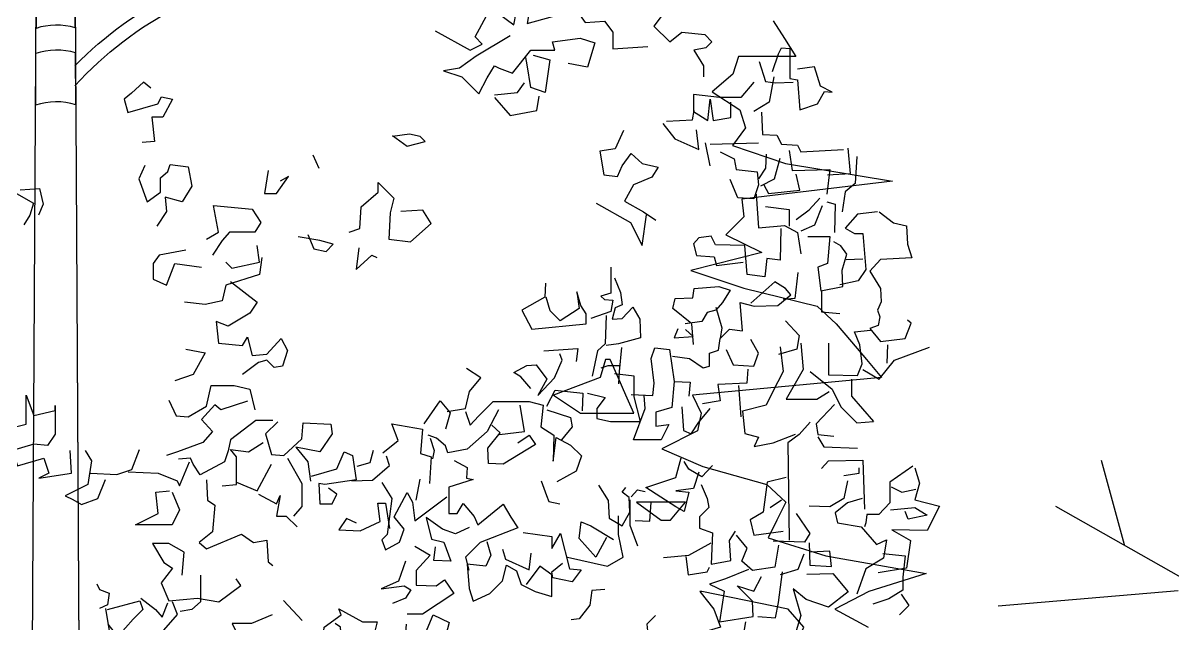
# Model space of a CAD drawing. Extents: x -1568 to -728, y -1287 to -990.
# Drawn here: x -1274.41 to -1262.05, y -1085.22 to -1078.76 of the extents above; entities that cross this region are included whole.
import ezdxf

# ---------------------------------------------------------------- set-up
doc = ezdxf.new("R2010")
doc.units = 0
doc.header["$LTSCALE"] = 5
doc.layers.get('0').update_dxf_attribs({"linetype": 'CONTINUOUS'})
for name, color, linetype in [('乔木', 3, 'CONTINUOUS'), ('尺寸标注', 2, 'CONTINUOUS'), ('灯杆', 4, 'CONTINUOUS')]:
    doc.layers.add(name, color=color, linetype=linetype)
doc.layers.add('标注', color=4, linetype='CONTINUOUS', lineweight=15)

# ---------------------------------------------------------------- blocks, each defined once
blk = doc.blocks.new('A$C3E764F27')
at = {"color": 0}
for p, q in [((3.2781, 4.1324), (3.2515, 4.0907)), ((3.2515, 4.0907), (3.2249, 4.0489)), ((3.2249, 4.0489), (3.3594, 4.0489)), ((3.3594, 4.0489), (3.3721, 4.0072)), ((3.3721, 4.0072), (3.4208, 3.9655)), ((3.4208, 3.9655), (3.3564, 3.9237)), ((3.3564, 3.9237), (3.3431, 3.882)), ((3.3431, 3.882), (3.3734, 3.8403)), ((3.3734, 3.8403), (3.249, 3.7985)), ((3.249, 3.7985), (2.999, 3.7568)), ((2.999, 3.7568), (3.3514, 3.7151)), ((3.3514, 3.7151), (3.3468, 3.6733)), ((3.3468, 3.6733), (3.3886, 3.6316)), ((3.3886, 3.6316), (3.3045, 3.5899)), ((3.3045, 3.5899), (3.4711, 3.5481)), ((3.4711, 3.5481), (3.3467, 3.5064)), ((3.3467, 3.5064), (3.1753, 3.4647)), ((3.1753, 3.4647), (3.1305, 3.4229)), ((3.1305, 3.4229), (3.095, 3.3812)), ((3.095, 3.3812), (3.0596, 3.3395)), ((3.0596, 3.3395), (3.0241, 3.2977)), ((3.0241, 3.2977), (3.4665, 3.256)), ((3.4665, 3.256), (3.4469, 3.2143)), ((3.4469, 3.2143), (3.4552, 3.1725)), ((3.4552, 3.1725), (3.5385, 3.1308)), ((3.5385, 3.1308), (3.443, 3.0891)), ((2.4555, 2.9059), (2.5093, 3.1031)), ((3.443, 3.0891), (3.2927, 3.0473)), ((3.2927, 3.0473), (3.2482, 3.0056)), ((2.2044, 2.7623), (2.6168, 2.9955)), ((3.2482, 3.0056), (3.2691, 2.9639)), ((3.2691, 2.9639), (3.29, 2.9221)), ((3.29, 2.9221), (3.1544, 2.8804)), ((3.1544, 2.8804), (2.9196, 2.8387)), ((2.9196, 2.8387), (3.0542, 2.7969)), ((2.3299, 2.7981), (2.7513, 2.7623)), ((3.0542, 2.7969), (3.1336, 2.7552)), ((3.1336, 2.7552), (3.056, 2.7135))]:
    blk.add_line(p, q, dxfattribs=at)
for points in [[(3.6593, 3.3395), (3.6702, 3.3395), (3.6826, 3.2977), (3.7918, 3.256), (3.7291, 3.2143), (3.6044, 3.2143), (3.6227, 3.256), (3.641, 3.2977)], [(3.283, 2.63), (3.2478, 2.63), (3.2269, 2.6717), (3.206, 2.7135), (3.243, 2.7552), (3.4448, 2.7969), (3.4496, 2.7969), (3.417, 2.7552), (3.4015, 2.7135), (3.5407, 2.6717)]]:
    blk.add_lwpolyline(points, close=True, dxfattribs=at)
blk.add_lwpolyline([(3.4829, 3.0056), (3.5978, 3.0056), (3.5399, 2.9639), (3.5186, 2.9639), (3.4829, 3.0056)], dxfattribs=at)
blk = doc.blocks.new('A$C7F962729')
at = {"color": 0, "xscale": 0.6433862224851765, "yscale": 0.6433862224851765, "zscale": 0.6433862224851765}
blk.add_blockref('A$C3E764F27', (0, 0), dxfattribs=at)
blk = doc.blocks.new('乔木02')
at = {"color": 94}
for points in [[(1730.3, 5662.7), (1734.3, 5579.4), (1710.4, 5547.6), (1762.1, 5496), (1801.8, 5527.7), (1877.3, 5519.8), (1901.1, 5496), (1881.3, 5476.1), (1841.5, 5468.2), (1873.3, 5416.6), (1873.3, 5380.8)], [(2099.6, 5398.2), (2119.7, 5456.2), (2129.8, 5476.3), (2157.5, 5473.8), (2157.5, 5375.6), (2182.7, 5370.5), (2190.3, 5272.3), (2248.2, 5292.5), (2270.9, 5332.8), (2296.1, 5330.2), (2258.3, 5350.4), (2238.2, 5413.3), (2182.7, 5405.8)], [(2056.7, 5431), (2076.9, 5365.5), (2109.6, 5360.5), (2167.6, 5363)], [(2104.6, 5380.6), (2089.5, 5297.5), (2039.1, 5267.3)], [(2039.1, 5363), (1996.2, 5312.6), (1925.7, 5312.6), (1840, 5322.7), (1840, 5267.3), (1887.9, 5237.1), (1895.4, 5307.6), (1905.5, 5237.1), (1963.5, 5247.1), (1963.5, 5297.5)], [(1751.8, 5234.5), (1837.5, 5239.6), (1842.5, 5269.8)], [(2064.3, 5264.8), (2066.8, 5191.7), (2114.7, 5189.2), (2129.8, 5159), (2182.7, 5156.5), (2192.8, 5133.8), (2333.9, 5141.4)], [(851.1, 5188.2), (898.8, 5152.5), (958.4, 5168.4), (942.5, 5184.3), (906.7, 5192.2), (851.1, 5184.3)], [(588.9, 5124.7), (608.8, 5081)], [(36.6, 5089), (16.8, 5045.3), (44.6, 4969.9), (88.3, 5001.6), (88.3, 5049.3), (112.1, 5069.1), (120.1, 5092.9), (179.7, 5085), (191.6, 5021.5), (159.8, 4969.9), (104.2, 4985.7), (108.2, 4938.1), (76.4, 4890.5)], [(441.9, 5073.1), (430, 4997.7), (469.7, 4997.7), (509.4, 5053.2), (481.6, 5037.4)], [(708.1, 4870.6), (743.8, 4882.5), (747.8, 4954), (803.4, 5001.6), (803.4, 5033.4), (855.1, 4981.8), (843.2, 4934.1), (839.2, 4846.8), (910.7, 4838.8), (978.3, 4898.4), (950.4, 4942.1), (878.9, 4938.1)], [(-372.6, 5009.6), (-309, 5013.5), (-297.1, 4961.9), (-313, 4926.2)], [(2127.3, 4882), (2124.8, 4778.7), (2081.9, 4783.7), (2074.4, 4723.3), (2016.4, 4730.9), (2008.8, 4826.6), (1913.1, 4829.1), (1898, 4856.8), (1857.6, 4851.7), (1840, 4831.6), (1850.1, 4793.8), (1908, 4788.8), (1915.6, 4761.1), (2003.8, 4771.2)], [(171.7, 4811), (84.3, 4795.2), (64.5, 4767.4), (64.5, 4715.8), (108.2, 4695.9), (136, 4767.4), (223.4, 4755.5)], [(302.8, 4771.3), (322.7, 4751.5), (414.1, 4771.3), (406.1, 4826.9)], [(422, 4787.2), (414.1, 4731.6), (302.8, 4695.9), (290.9, 4644.3), (235.3, 4632.4), (167.8, 4640.3)], [(1354, 4702.4), (1351.5, 4657), (1275.9, 4614.2), (1308.6, 4551.3), (1487.5, 4568.9), (1487.5, 4601.6), (1469.9, 4629.3), (1457.3, 4674.7), (1464.9, 4619.3), (1401.9, 4579), (1369.1, 4611.7), (1356.5, 4657)], [(1789.3, 4553.2), (1776.7, 4523), (1839.7, 4528), (1814.5, 4550.7)], [(171.7, 4485.5), (235.3, 4473.6), (195.6, 4402.1), (136, 4382.2)], [(2018.6, 4419.7), (2016.1, 4374.4), (1920.4, 4369.4), (1927.9, 4316.5), (1870, 4306.4)], [(116.1, 4318.7), (139.9, 4267.1), (179.7, 4263.1), (239.3, 4298.9), (255.2, 4366.4), (330.7, 4366.4), (382.3, 4354.4), (398.2, 4286.9)], [(-468.4, 4264), (-418.8, 4222.7), (-352.8, 4239.2), (-352.8, 4334.2), (-328, 4268.1), (-257.8, 4284.6), (-257.8, 4301.1), (-257.8, 4206.2), (-282.5, 4169.1), (-328, 4173.2), (-398.2, 4152.5), (-381.7, 4103), (-294.9, 4127.8), (-278.4, 4078.3), (-311.5, 4061.7), (-204.1, 4078.3), (-208.2, 4152.5)], [(1053.5, 4120.1), (1096.3, 4097.4), (1093.8, 4062.1), (1116.5, 4057.1), (1035.8, 4031.9), (1035.8, 3946.3), (1063.6, 3946.3), (1083.7, 3979), (1119, 3936.2), (1131.6, 3908.5), (1214.8, 3976.5), (1240, 3933.7), (1262.6, 3898.4), (1139.2, 3850.6), (1091.3, 3802.7), (1101.4, 3759.9)], [(-18.2, 4082.4), (80.9, 4078.3), (142.9, 4053.5), (151.1, 4037), (184.2, 4115.4)], [(1340, 4053.2), (1357.7, 4005.3), (1365.2, 3985.2), (1400.5, 3977.6)], [(126.4, 4016.3), (151.1, 3958.5), (126.4, 3909), (6.6, 3909), (80.9, 3946.2), (72.7, 4016.3), (118.1, 4020.5)], [(1103.2, 3899.6), (1057.8, 3879.4), (1015, 3894.5), (962, 3932.3), (979.7, 3861.8), (1020, 3851.7), (1042.7, 3788.8), (987.2, 3791.3), (992.3, 3836.6)], [(220, 3743.7), (220, 3655.4), (191.6, 3630.2), (153.7, 3623.8)], [(-120.9, 3715.3), (-111.5, 3696.4), (-79.9, 3683.8), (-86.2, 3645.9), (-111.5, 3633.3)], [(24.3, 3668), (71.6, 3630.2), (93.7, 3604.9), (112.7, 3652.2)], [(-92.5, 3633.3), (-79.9, 3560.8), (-95.7, 3516.6), (-143, 3513.4)], [(-86.2, 3630.2), (21.1, 3658.5), (30.6, 3630.2), (-1, 3598.6), (-51.5, 3541.8), (-83, 3582.8)], [(-45.2, 3535.5), (46.4, 3516.6), (49.5, 3545), (84.3, 3545), (144.2, 3614.4), (128.4, 3655.4)], [(493.3, 3660.3), (553.8, 3594.8)], [(455.5, 3612.5), (387.5, 3584.8), (324.5, 3584.8), (347.2, 3536.9), (435.4, 3491.6), (420.2, 3411), (372.4, 3416), (354.7, 3456.3)], [(1716, 3610.9), (1687, 3581.9), (1690.2, 3549.7), (1719.3, 3536.8), (1790.2, 3533.6), (1787, 3472.4), (1735.4, 3430.5), (1819.2, 3391.8), (1857.9, 3424), (1874, 3430.5), (1899.8, 3366), (1890.2, 3343.5), (1774.1, 3346.7), (1738.6, 3311.2), (1745.1, 3237.1), (1816, 3250), (1861.1, 3298.4), (1867.6, 3320.9)], [(2011.4, 3590.3), (1998.8, 3519.8), (1938.3, 3517.2), (1945.9, 3459.3), (2031.6, 3459.3), (2036.6, 3512.2), (2097.1, 3532.3), (2137.4, 3524.8)]]:
    blk.add_lwpolyline(points, dxfattribs=at)
at = {"color": 106}
for points in [[(991.3, 5531.7), (1106.5, 5468.2), (1146.3, 5488), (1122.4, 5511.9), (1174.1, 5607.2), (1249.6, 5551.6), (1257.5, 5591.3), (1301.2, 5599.2), (1293.3, 5555.5), (1376.7, 5579.4), (1432.3, 5631), (1484, 5559.5), (1547.5, 5563.5), (1575.3, 5527.7), (1575.3, 5472.2), (1690.6, 5480.1)], [(1237.6, 5515.8), (1126.4, 5448.3), (1070.8, 5408.6), (1019.1, 5400.7), (1078.7, 5380.8), (1134.3, 5325.2), (1162.1, 5376.9), (1186, 5416.6), (1201.9, 5408.6), (1245.6, 5392.7), (1305.2, 5468.2), (1384.6, 5468.2), (1376.7, 5496), (1468.1, 5507.9), (1515.7, 5492), (1491.9, 5412.6), (1428.3, 5424.5)], [(1313.1, 5452.3), (1368.7, 5436.4), (1352.9, 5329.2), (1305.2, 5345.1), (1293.3, 5420.5), (1289.3, 5444.4)], [(1186, 5321.3), (1261.5, 5329.2), (1285.3, 5361)], [(1186, 5313.3), (1237.6, 5253.8), (1325, 5269.7), (1333, 5317.3)], [(1739.2, 5227), (1779.5, 5176.6), (1857.6, 5141.4), (1850.1, 5206.8)], [(1610.7, 5204.3), (1583, 5143.9), (1532.6, 5136.3), (1545.2, 5058.2), (1590.5, 5053.2), (1605.6, 5088.5), (1635.9, 5128.8), (1671.2, 5096), (1724.1, 5083.4), (1703.9, 5050.7), (1643.4, 5025.5), (1613.2, 4972.6), (1676.2, 4937.4), (1716.5, 4909.7)], [(1895.4, 5088.5), (1880.3, 5164)], [(1895.4, 5159), (2054.2, 5164)], [(2281, 5058.2), (2356.6, 5063.3), (2349, 5146.4)], [(1928.2, 5133.8), (1973.6, 5111.1), (1981.1, 5075.9), (2049.2, 5068.3), (2054.2, 5025.5), (2039.1, 4980.2), (1986.2, 4982.7), (1961, 5043.1)], [(2079.4, 5126.2), (2076.9, 5080.9), (2054.2, 5045.7)], [(2061.8, 5023), (2107.1, 5045.7), (2124.8, 5113.7)], [(2155, 5138.8), (2165.1, 5073.4), (2288.6, 5075.9), (2278.5, 4995.3)], [(2376.8, 5118.7), (2371.7, 5030.5), (2339, 5002.8), (2328.9, 4937.4)], [(2071.8, 5025.5), (2087, 4997.8), (2190.3, 5007.9), (2177.7, 5060.8)], [(2046.6, 4995.3), (2054.2, 4884.5), (2139.9, 4892), (2182.7, 4869.4), (2192.8, 4798.9)], [(1520, 4965.1), (1633.4, 4902.1), (1671.2, 4826.6), (1686.3, 4927.3)], [(2076.9, 4955), (2155, 4944.9), (2155, 4889.5)], [(2178, 4911.4), (2220.9, 4944.1), (2256.1, 4981.9)], [(2263.7, 4956.7), (2238.5, 4893.8), (2193.1, 4873.6)], [(2278.5, 4970.1), (2306.2, 4962.5), (2303.7, 4869.4)], [(2445.1, 4936.6), (2379.6, 4929), (2339.3, 4883.7), (2369.5, 4866.1), (2397.3, 4866.1), (2407.3, 4747.7), (2382.1, 4709.9), (2321.7, 4697.3)], [(2450.2, 4936.6), (2498.1, 4901.3), (2540.9, 4891.2), (2543.4, 4830.8), (2558.5, 4785.5), (2455.2, 4780.4), (2419.9, 4742.7), (2455.2, 4684.7), (2457.7, 4641.9), (2445.1, 4614.2), (2452.7, 4591.6), (2447.7, 4563.8), (2419.9, 4553.8), (2455.2, 4511), (2535.9, 4521), (2556, 4571.4), (2543.4, 4581.5)], [(573, 4862.7), (592.9, 4815), (632.6, 4807.1), (656.4, 4830.9), (612.7, 4842.8), (541.2, 4854.7)], [(2215.8, 4856), (2288.9, 4856), (2281.3, 4767.8), (2248.6, 4755.2), (2258.7, 4677.2), (2331.7, 4692.3), (2329.2, 4745.2), (2344.3, 4798.1), (2324.2, 4825.8), (2301.5, 4838.4)], [(739.9, 4819), (731.9, 4747.5), (783.6, 4795.2), (799.5, 4787.2)], [(2341.8, 4780.4), (2397.3, 4782.9)], [(1568.2, 4755.2), (1568.2, 4669.6), (1535.4, 4659.5), (1548, 4649.5), (1575.7, 4647), (1568.2, 4609.2), (1502.7, 4586.5)], [(2183.1, 4737.6), (2173, 4652), (2135.2, 4649.5)], [(318.7, 4707.8), (406.1, 4640.3), (382.3, 4604.6), (310.8, 4560.9), (271.1, 4576.8), (279, 4505.3), (358.5, 4497.4), (374.4, 4525.2), (390.2, 4465.6), (437.9, 4469.6), (485.6, 4521.2), (505.5, 4481.5), (489.6, 4429.9), (461.8, 4425.9), (437.9, 4449.7), (410.1, 4441.8), (358.5, 4402.1)], [(1580.8, 4720), (1600.9, 4672.1), (1606, 4631.8), (1583.3, 4621.8), (1573.2, 4584), (1606, 4586.5), (1641.3, 4624.3), (1663.9, 4584), (1666.5, 4523.6), (1593.4, 4503.4), (1553.1, 4498.4)], [(1840.3, 4500.9), (1835.3, 4568.9), (1772.3, 4619.3), (1779.9, 4652), (1837.8, 4654.5), (1842.9, 4684.7), (1923.5, 4692.3), (1961.3, 4679.7), (1936.1, 4639.4), (1913.4, 4614.2), (1885.7, 4606.7), (1868.1, 4576.4), (1812.6, 4568.9)], [(1913.4, 4624.3), (1933.6, 4556.3), (1928.5, 4521), (1958.8, 4551.3), (2001.6, 4546.2), (1994.1, 4639.4), (2039.4, 4626.8), (2117.5, 4629.3), (2160.4, 4664.6), (2142.7, 4684.7), (2107.5, 4707.4), (2029.3, 4636.9)], [(2261.2, 4676.5), (2261.2, 4608.5), (2321.7, 4603.5)], [(1553.1, 4596.6), (1550.5, 4503.4), (1525.3, 4480.7), (1507.7, 4397.6)], [(2142.7, 4579), (2188.1, 4531.1), (2180.5, 4485.8), (2120.1, 4468.2)], [(2283.9, 4505.3), (2283.9, 4402), (2379.6, 4399.5), (2394.7, 4437.3), (2387.2, 4500.2), (2369.5, 4543), (2422.5, 4548.1)], [(1771.7, 4462.6), (1827.1, 4455), (1872.5, 4424.8), (1892.6, 4429.8), (1892.6, 4472.6), (1922.9, 4482.7), (1927.9, 4520.5)], [(1948.1, 4485.2), (1970.8, 4434.9), (2038.8, 4429.8), (2053.9, 4472.6), (2028.7, 4518)], [(2193.1, 4505.3), (2200.7, 4419.6), (2145.3, 4321.4), (2246.1, 4321.4), (2286.4, 4346.6)], [(2477.9, 4500.2), (2475.4, 4439.8)], [(1305.5, 4356.8), (1272.7, 4394.6), (1250, 4409.7), (1292.9, 4432.3), (1323.1, 4434.9), (1358.4, 4387), (1328.2, 4334.1), (1383.6, 4392), (1408.8, 4450), (1401.2, 4470.1)], [(1348.9, 4480.7), (1459.8, 4488.3), (1454.8, 4445.5)], [(1603.5, 4490.8), (1595.9, 4412.7), (1593.4, 4372.5)], [(1635.6, 4336.6), (1706.2, 4334.1), (1711.2, 4374.4), (1701.1, 4455), (1713.7, 4490.3), (1761.6, 4485.2), (1776.7, 4379.4), (1829.6, 4376.9), (1824.6, 4331.6)], [(2125.1, 4493.3), (2135.2, 4412.7), (2099.9, 4344.8), (2079.7, 4301.9), (2001.6, 4281.8), (2009.2, 4208.8), (2054.5, 4196.2), (2039.4, 4165.9), (2102.4, 4178.5), (2175.5, 4206.2)], [(2397.3, 4419.6), (2450.2, 4386.9), (2500.6, 4449.8), (2616.5, 4492.7)], [(1537.3, 4424.8), (1560, 4432.3), (1597.8, 4432.3)], [(1030.8, 4281.2), (1091.3, 4291.3), (1103.9, 4346.7), (1141.7, 4392), (1093.8, 4422.3)], [(1492, 4341.7), (1549.9, 4326.6), (1522.2, 4291.3), (1522.2, 4258.6), (1567.6, 4248.5), (1665.8, 4248.5), (1645.7, 4329.1), (1645.7, 4397.1), (1580.2, 4404.6)], [(2223.4, 4412.1), (2296.5, 4354.1), (2324.2, 4296.2), (2377.1, 4243.3), (2432.5, 4248.4)], [(2359.5, 4386.9), (2359.5, 4331.5), (2432.5, 4248.4)], [(1358.4, 4298.9), (1386.1, 4351.7), (1476.8, 4341.7), (1474.3, 4283.7)], [(1776.7, 4379.4), (1769.2, 4293.8), (1716.2, 4278.7), (1716.2, 4233.4), (1759.1, 4238.4), (1733.9, 4188), (1643.2, 4188), (1681, 4291.3), (1678.4, 4334.1)], [(1988.4, 4366.9), (1996, 4263.6)], [(374.4, 4314.7), (286.9, 4286.9), (267.1, 4302.8), (223.4, 4255.2), (259.1, 4215.5), (227.4, 4179.7), (143.9, 4148), (108.2, 4136.1)], [(955.2, 4240.9), (1008.1, 4316.5), (1040.9, 4276.2), (1025.8, 4223.3)], [(1091.3, 4281.2), (1106.4, 4235.9), (1134.1, 4266.1), (1182, 4314), (1300.4, 4314), (1345.8, 4301.4), (1338.2, 4230.9), (1381.1, 4203.2), (1378.6, 4117.5), (1388.6, 4195.6), (1436.5, 4170.4), (1471.8, 4135.2), (1454.2, 4084.8), (1391.2, 4049.5)], [(1199.6, 4286.3), (1161.8, 4215.8), (1096.3, 4157.8), (1033.3, 4145.2), (1025.8, 4167.9), (995.5, 4193.1), (967.8, 4203.2)], [(1202.2, 4205.7), (1285.3, 4215.8), (1270.2, 4301.4)], [(1358.4, 4286.3), (1436.5, 4261.1), (1441.6, 4230.9), (1406.3, 4188)], [(1801.9, 4296.3), (1807, 4218.3), (1832.2, 4208.2), (1857.4, 4246), (1895.2, 4291.3)], [(2304, 4303.8), (2243.5, 4240.8), (2248.6, 4205.6), (2301.5, 4200.5)], [(457.8, 4251.2), (402.2, 4251.2), (318.7, 4187.7), (310.8, 4151.9), (298.9, 4116.2), (219.4, 4072.5), (195.6, 4108.3), (187.6, 4128.1), (147.9, 4124.2)], [(473.7, 4247.2), (433.9, 4207.5), (453.8, 4140), (493.5, 4136.1), (553.1, 4191.6), (557.1, 4243.3), (648.5, 4239.3), (652.5, 4207.5), (612.7, 4148), (533.3, 4163.9), (573, 4116.2), (581, 4052.7)], [(819.1, 4145.2), (869.5, 4185.5), (849.4, 4240.9), (950.2, 4223.3), (942.6, 4142.7), (977.9, 4132.6), (972.8, 4044.5)], [(1262.6, 4178), (1300.4, 4203.2), (1320.6, 4172.9), (1214.8, 4107.5), (1166.9, 4110), (1164.4, 4160.3), (1204.7, 4210.7), (1177, 4235.9)], [(2223.4, 4245.9), (2188.1, 4205.6), (2150.3, 4177.9), (2155.3, 3858)], [(2248.6, 4198), (2268.7, 4165.3), (2379.6, 4160.2)], [(290.9, 4036.8), (338.6, 4040.8), (338.6, 4132.1), (318.7, 4155.9), (378.3, 4148), (426, 4179.7)], [(975.4, 4193.1), (988, 4152.8), (982.9, 4125.1)], [(-142.1, 4078.3), (-55.4, 4074.1), (-5.8, 4090.6), (19, 4156.7)], [(505.5, 4128.1), (553.1, 4044.7), (553.1, 3969.3), (525.3, 3937.5)], [(584.9, 4068.6), (668.4, 4092.4), (692.2, 4148), (720, 4136.1), (731.9, 4056.7), (628.6, 4040.8), (608.8, 4044.7), (612.7, 3977.2), (652.5, 3977.2), (668.4, 4009), (640.5, 4028.9)], [(717.6, 4053.2), (785.6, 4055.7), (841.1, 4103.6), (831, 4133.8)], [(735.2, 4101), (778.1, 4113.6), (788.2, 4153.9)], [(1857.7, 4081.3), (1840.1, 4028.5), (1782.1, 4020.9), (1824.9, 4015.9), (1809.8, 3952.9), (1782.1, 3968), (1683.8, 4031), (1782.1, 4063.7), (1799.7, 4129.2)], [(2260.9, 4093.9), (2283.6, 4119.1), (2397, 4121.6), (2402, 3960.5)], [(338.6, 4048.7), (406.1, 4020.9), (453.8, 4108.3)], [(1903.1, 4104), (1867.8, 4066.2), (1824.9, 4091.4), (1809.8, 4116.6)], [(2334, 4071.3), (2384.4, 4078.8), (2384.4, 4096.5)], [(2560.8, 4101.5), (2485.2, 4048.6), (2485.2, 3980.6), (2449.9, 3942.8), (2409.6, 3942.8), (2407.1, 3915.1), (2402, 3902.5)], [(2568.3, 4096.5), (2583.5, 4046.1), (2568.3, 3990.7), (2649, 3970.5), (2608.7, 3890), (2492.7, 3892.5), (2553.2, 3857.2), (2540.6, 3766.6), (2447.4, 3751.4)], [(239.3, 4056.7), (243.2, 3989.2), (267.1, 3973.3), (259.1, 3885.9), (215.4, 3850.2), (239.3, 3830.3), (354.5, 3878), (394.2, 3850.2), (437.9, 3858.1), (441.9, 3786.7), (457.8, 3774.7)], [(815.9, 4048.1), (848.6, 3995.3), (833.5, 3876.9), (815.9, 3859.3), (828.5, 3826.5), (873.8, 3851.7), (889, 3894.5), (856.2, 3934.8), (899, 4015.4), (916.7, 3982.7), (924.2, 3922.2), (1030.1, 4000.3)], [(929.3, 3990.2), (941.9, 4058.2)], [(2145, 4063.7), (2082, 4048.6), (2069.4, 3950.4), (2026.5, 3925.2), (2039.1, 3874.8), (2134.9, 3887.4)], [(2346.6, 4053.6), (2334, 3995.7), (2288.6, 3968), (2220.6, 3970.5)], [(410.1, 4009), (469.7, 3977.2), (481.6, 4005), (469.7, 3937.5), (501.5, 3937.5), (537.2, 3901.8)], [(1527.6, 4038.5), (1560.3, 3988.2), (1562.9, 3930.2), (1605.7, 3905.1), (1630.9, 3950.4), (1628.4, 3998.2), (1605.7, 4015.9), (1618.3, 4031)], [(1635.9, 4000.8), (1656.1, 4023.4), (1681.3, 4018.4)], [(1865.3, 4041.1), (1885.4, 3995.7), (1890.5, 3965.5), (1860.2, 3935.3), (1860.2, 3897.5), (1903.1, 3882.4), (1898, 3779.1), (1963.5, 3791.7), (1958.5, 3857.2), (1978.7, 3887.4)], [(2490.2, 4033.5), (2525.5, 4015.9), (2570.9, 4025.9)], [(732.7, 3914.7), (700, 3929.8), (674.8, 3892), (745.3, 3889.5), (810.8, 3919.7), (803.3, 3980.2), (828.5, 3980.2), (841.1, 3897)], [(1630.9, 3990.7), (1630.9, 3907.6), (1656.1, 3839.6)], [(1648.5, 3922.7), (1696.4, 3920.2), (1701.5, 3983.1)], [(2092.1, 3965.5), (2129.9, 3990.7)], [(2394.5, 3995.7), (2346.6, 3980.6), (2306.3, 3947.9), (2313.8, 3915.1), (2391.9, 3902.5), (2442.3, 3844.6), (2475.1, 3859.7), (2465, 3799.3), (2407.1, 3764), (2376.8, 3680.9)], [(1425.9, 3802.4), (1558.2, 3773.4), (1609.7, 3802.4), (1593.6, 3876.6), (1593.6, 3937.8)], [(2177.7, 3945.4), (2223.1, 3879.9), (2205.5, 3852.2), (2102.1, 3854.7)], [(2487.7, 3957.9), (2568.3, 3965.5), (2608.7, 3940.3), (2545.7, 3927.7), (2535.6, 3952.9)], [(1554.9, 3866.9), (1519.5, 3802.4), (1464.6, 3863.7), (1471.1, 3918.4), (1503.3, 3905.6), (1577.5, 3860.4)], [(1280.8, 3883), (1374.3, 3870.1), (1374.3, 3831.4), (1403.4, 3879.8), (1432.4, 3763.8), (1471.1, 3760.5), (1442.1, 3721.9), (1377.6, 3734.8), (1374.3, 3754.1), (1409.8, 3783.1)], [(2119.8, 3842.1), (2107.2, 3769.1), (2034.1, 3759), (1998.8, 3789.2), (2016.5, 3832), (1981.2, 3874.8)], [(160, 3743.7), (166.3, 3819.4), (115.8, 3847.8), (62.2, 3847.8), (100, 3784.7), (128.4, 3765.8), (90.6, 3718.5), (115.8, 3658.5), (210.5, 3668), (280, 3655.4), (352.6, 3709), (336.8, 3731.1)], [(924.2, 3839.1), (974.6, 3808.9), (929.3, 3758.5), (929.3, 3710.7), (994.8, 3708.2), (1022.5, 3728.3), (1052.8, 3683), (949.4, 3615), (899, 3615)], [(1161.5, 3854), (1174.4, 3808.9), (1158.3, 3773.4), (1097, 3779.9), (1103.5, 3699.3), (1116.4, 3657.4), (1171.2, 3683.2), (1213.1, 3725.1), (1226, 3776.7), (1258.3, 3757.3), (1274.4, 3712.2), (1319.5, 3689.6), (1374.3, 3673.5), (1374.3, 3744.4), (1335.6, 3773.4), (1290.5, 3712.2)], [(1213.1, 3828.2), (1222.8, 3796), (1300.2, 3760.5), (1306.6, 3815.3)], [(1741.8, 3801.8), (1824.9, 3809.4), (1898, 3849.7)], [(2220.6, 3849.7), (2223.1, 3776.6), (2293.7, 3771.6), (2288.6, 3822), (2225.6, 3819.4)], [(894, 3788.8), (871.3, 3723.3), (813.4, 3698.1), (889, 3708.2), (911.6, 3695.6), (894, 3667.9), (851.2, 3650.2)], [(1814.9, 3804.3), (1822.4, 3743.9), (1885.4, 3754), (1893, 3769.1)], [(2202.9, 3811.9), (2182.8, 3761.5), (2124.8, 3743.9)], [(2535.6, 3806.8), (2528, 3736.3), (2528, 3693.5), (2482.7, 3665.8), (2429.7, 3648.2)], [(2462.5, 3814.4), (2535.6, 3806.8)], [(2021.5, 3761.5), (1945.9, 3731.3), (1893, 3713.7), (1940.9, 3691), (1925.7, 3590.3), (2036.6, 3607.9), (2034.1, 3658.3), (1983.7, 3708.6), (2039.1, 3691), (2064.3, 3738.9)], [(2051.7, 3607.9), (2109.7, 3602.9), (2119.8, 3653.2), (2132.4, 3754)], [(2213, 3746.4), (2298.7, 3748.9), (2349.1, 3688.5), (2283.6, 3638.1), (2210.5, 3663.3), (2167.7, 3698.6), (2192.9, 3610.4), (2177.7, 3560), (2155.1, 3560), (2165.1, 3514.7), (2245.8, 3466.9), (2240.7, 3419), (2308.8, 3414), (2291.1, 3348.5)], [(1548.5, 3696.1), (1506.6, 3692.9), (1500.1, 3644.5), (1464.6, 3599.4), (1438.8, 3596.2)], [(2523, 3680.9), (2548.2, 3643.2), (2517.9, 3612.9)], [(556.3, 3499.1), (621.8, 3524.3), (626.9, 3572.2), (682.3, 3612.5), (674.8, 3632.6), (752.9, 3589.8), (800.8, 3589.8), (788.2, 3542), (707.5, 3506.7), (684.8, 3519.3), (679.8, 3572.2), (662.2, 3584.8)], [(896.5, 3582.2), (894, 3554.5), (954.5, 3539.4), (984.7, 3612.5), (1037.6, 3587.3), (1009.9, 3484), (939.4, 3486.5), (944.4, 3421.1), (997.3, 3433.7), (1047.7, 3385.8), (1015, 3360.6), (946.9, 3373.2), (931.8, 3335.4)]]:
    blk.add_lwpolyline(points, dxfattribs=at)
at = {"color": 3}
for points in [[(56.5, 5343.1), (32.7, 5362.9), (-7.1, 5327.2), (-30.9, 5307.4), (-19, 5263.7), (80.3, 5291.5), (92.3, 5315.3), (128, 5307.4), (96.2, 5247.8), (60.5, 5247.8), (68.4, 5168.4), (28.7, 5164.4)], [(-384.5, 4997.7), (-328.9, 4965.9), (-340.8, 4926.2), (-360.7, 4894.4)], [(239.3, 4846.8), (279, 4870.6), (263.1, 4958), (390.2, 4946), (418.1, 4902.4), (398.2, 4870.6), (314.8, 4870.6), (290.9, 4842.8), (259.1, 4795.2)], [(-158.6, 4152.5), (-138, 4119.5), (-150.4, 4041.1), (-224.7, 4004), (-199.9, 3991.6), (-171, 3975.1), (-117.3, 3995.7), (-92.6, 4057.6)]]:
    blk.add_lwpolyline(points, dxfattribs=at)
blk = doc.blocks.new('高路灯')
at = {"layer": '灯杆'}
for p, q in [((-0.152, 28.91), (-0.314, 0)), ((0.314, 0), (0.152, 28.91))]:
    blk.add_line(p, q, dxfattribs=at)
blk = doc.blocks.new('双头路灯')
at = {"layer": '灯杆'}
for p, q in [((-0.314, 0), (-0.152, 28.91)), ((0.152, 28.91), (0.314, 0)), ((-0.208, 18.854), (-0.211, 18.298)), ((0.211, 18.305), (0.208, 18.861)), ((-0.215, 18.028), (-0.217, 17.472)), ((0.217, 17.478), (0.215, 18.034))]:
    blk.add_line(p, q, dxfattribs=at)
at = {"layer": '灯杆', "extrusion": (0, 0, -1)}
for major_axis, start_param in [((-2.875, 2.875), 6.27584), ((-2.77, 2.77), 6.236899)]:
    blk.add_ellipse((3.103, 15.043), major_axis=major_axis, ratio=1, start_param=start_param, end_param=6.948597, dxfattribs=at)
at = {"layer": '灯杆'}
for centre, major_axis, ratio, start_param, end_param in [((0.006, 17.892), (0.569, 0.009), 0.774419, 1.191658, 1.949935), ((0.006, 17.623), (0.566, 0.008), 0.77865, 1.181799, 1.959794), ((0.006, 17.068), (0.564, 0.008), 0.781277, 1.175467, 1.966125)]:
    blk.add_ellipse(centre, major_axis=major_axis, ratio=ratio, start_param=start_param, end_param=end_param, dxfattribs=at)

msp = doc.modelspace()

# ---------------------------------------------------------------- block references
at = {"xscale": 0.003270758432336152, "yscale": 0.00327075831592083, "zscale": 0.0032707584}
msp.add_blockref('乔木02', (-1273.22378, -1096.9392), dxfattribs=at)
at = {"layer": '乔木', "color": 72, "xscale": -7.138745764270425, "yscale": 7.138745764270425, "zscale": 7.138745764269561}
msp.add_blockref('A$C7F962729', (-1251.29199, -1097.71673), dxfattribs=at)
at = {"layer": '尺寸标注', "xscale": -1}
msp.add_blockref('高路灯', (-1274.06151, -1096.92875), dxfattribs=at)
at = {"layer": '标注'}
msp.add_blockref('双头路灯', (-1274.06151, -1097.1173), dxfattribs=at)

doc.saveas('drawing.dxf')
